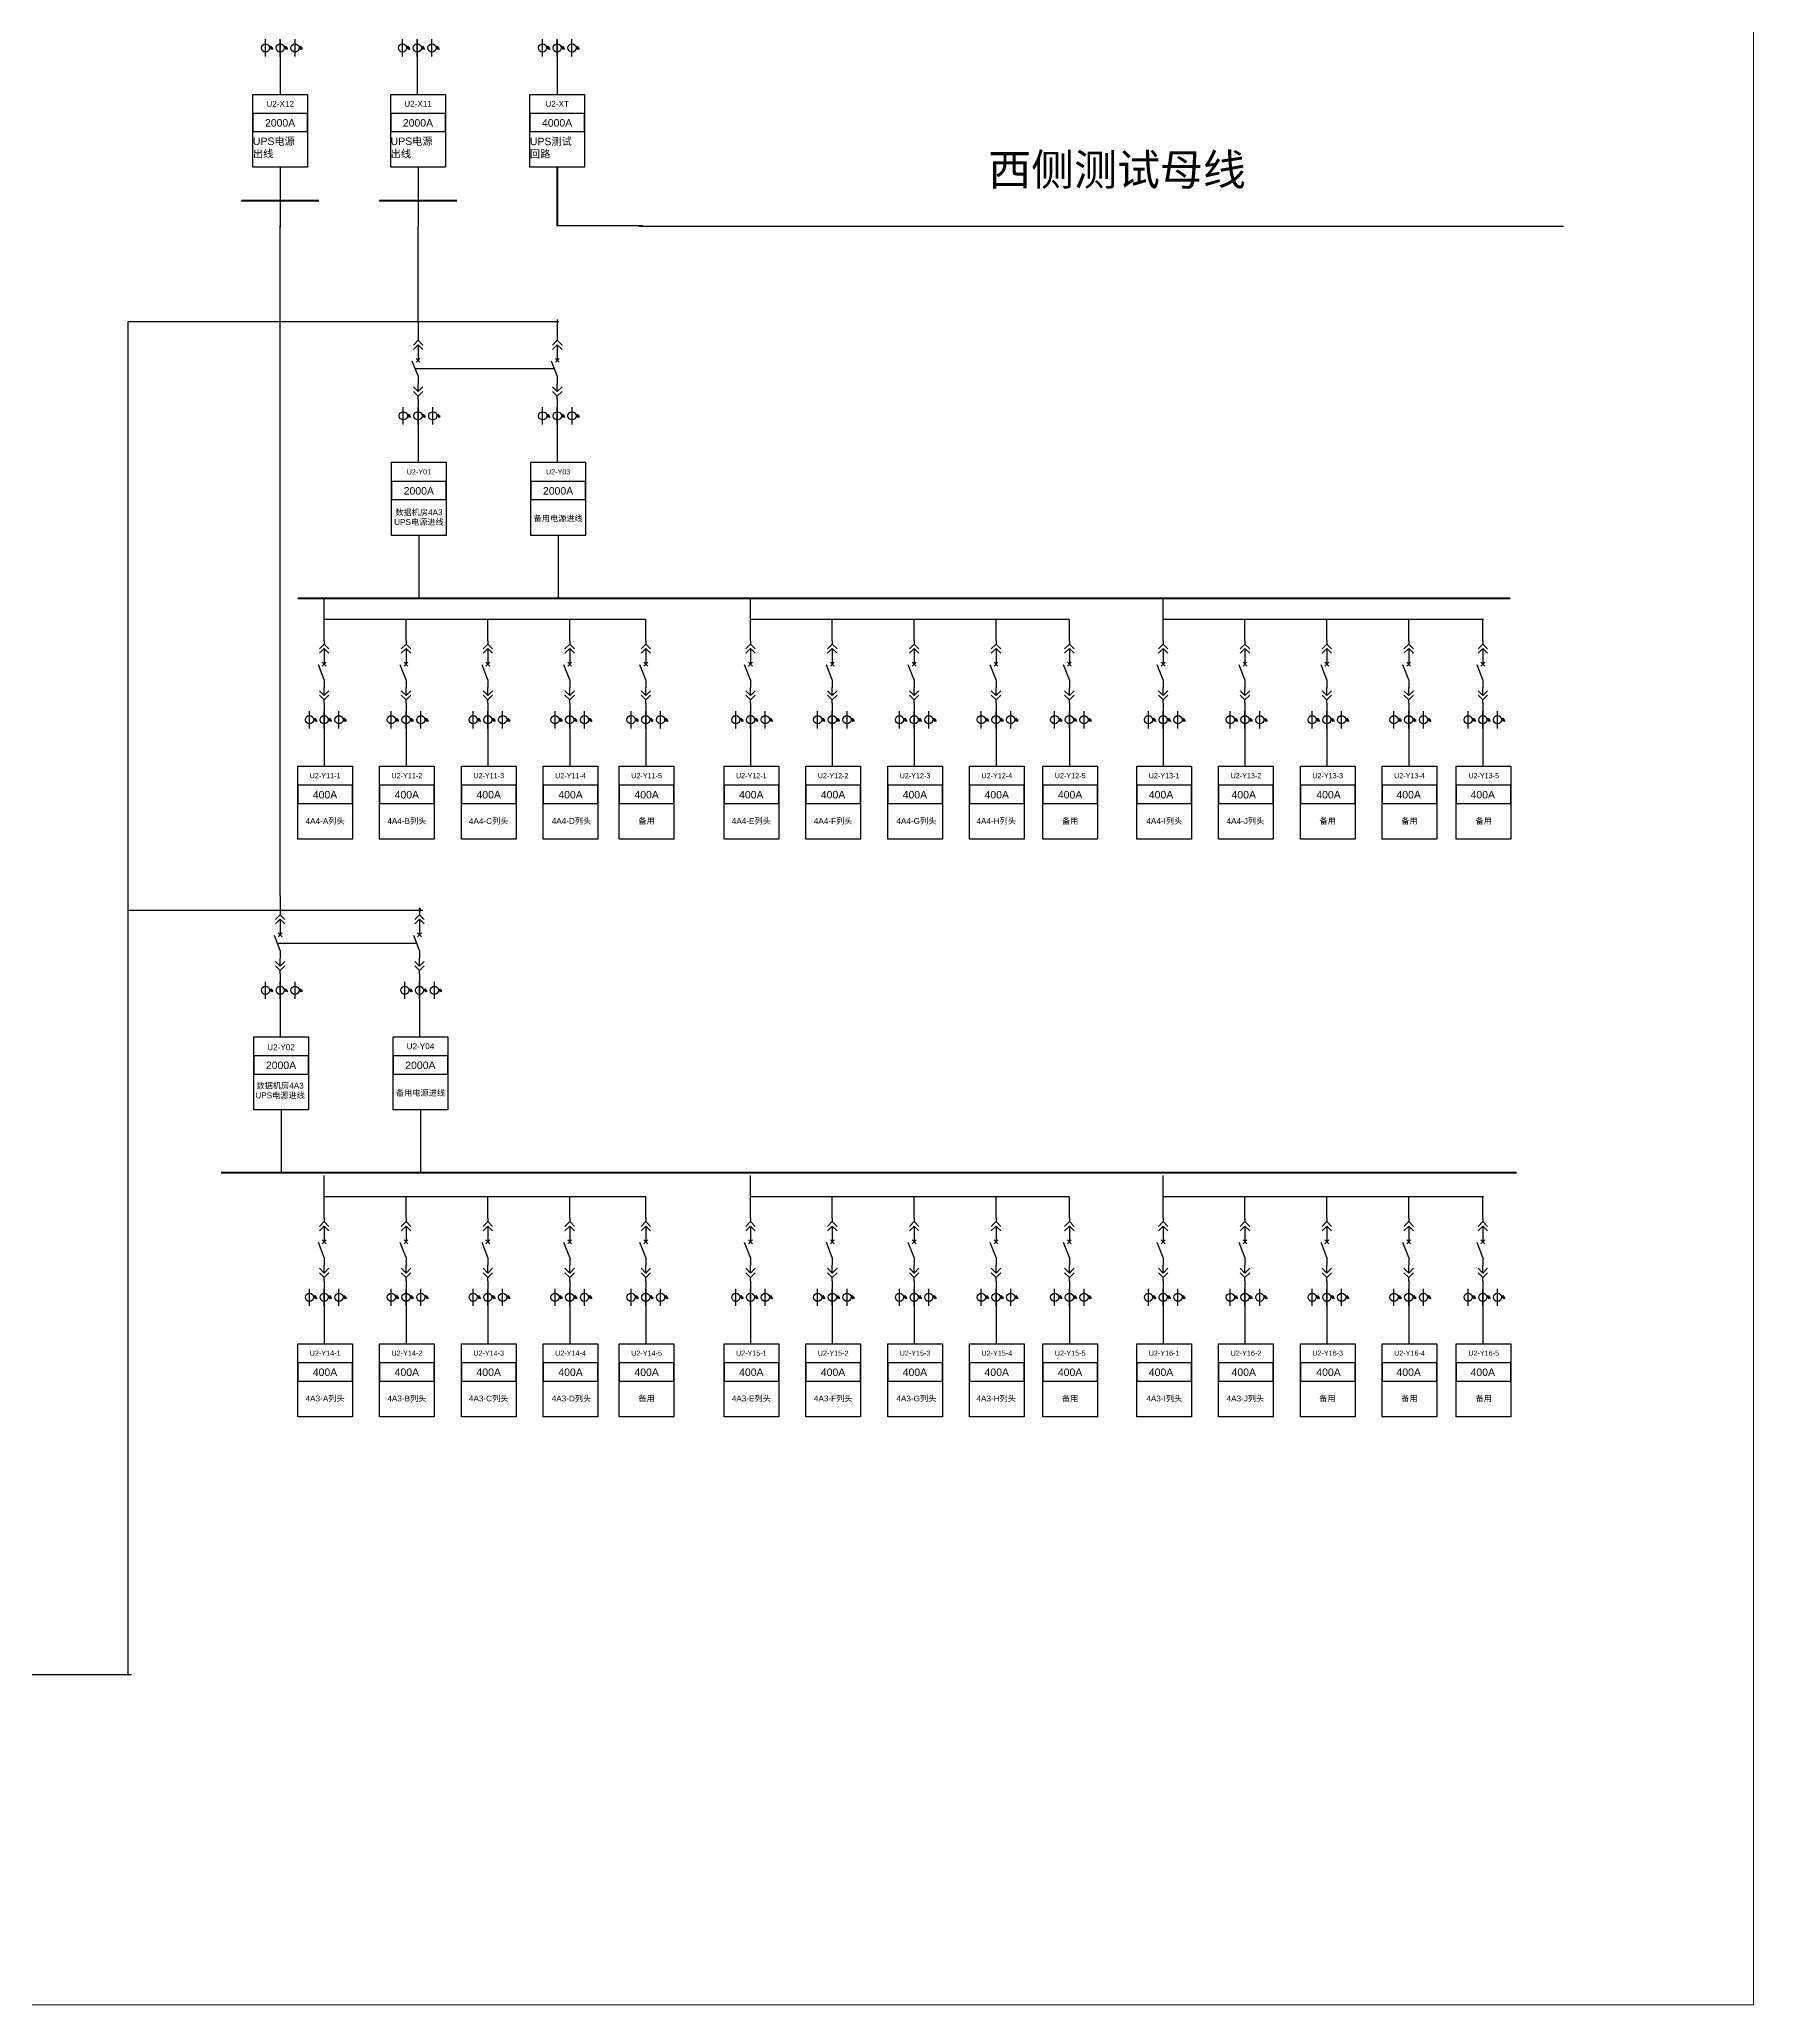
# Model space of a CAD drawing. Header units: millimetres. Extents: x -3460 to -460, y 6070 to 9130.
# Drawn here: x -2427 to -2263.6, y 6490 to 6677.3 of the extents above; entities that cross this region are included whole.
import ezdxf
from ezdxf.enums import TextEntityAlignment as Align

# ---------------------------------------------------------------- set-up
doc = ezdxf.new("R2010")
doc.units = ezdxf.units.MM
doc.header["$LTSCALE"] = 1000
doc.header["$MEASUREMENT"] = 0
doc.linetypes.add('DASHED', pattern=[0.75, 0.5, -0.25])
doc.linetypes.add('HIDDEN', pattern=[0.375, 0.25, -0.125])
doc.styles.get("Standard").update_dxf_attribs({"font": 'arial.ttf'})

# ---------------------------------------------------------------- blocks, each defined once
blk = doc.blocks.new('A$C03DD39B5')
for p, q in [((417, 475), (283, 392)), ((417, 422), (283, 339)), ((350, 333), (350, 467))]:
    blk.add_line(p, q)
blk.add_lwpolyline([(700, 167), (0, 167)])
blk.add_circle((350, 167), 167)
blk = doc.blocks.new('DYDQAA05')
at = {"color": 0}
blk.add_lwpolyline([(0, 0), (0, -7)], dxfattribs=at)
blk = doc.blocks.new('DYDQAA03')
at = {"color": 0}
for points in [[(0, 0), (0, -1.5)], [(-2.12, -3.62), (0, -1.5)], [(-2.12, -5.62), (0, -3.5)], [(2.12, -3.62), (0, -1.5)], [(2.12, -5.62), (0, -3.5)], [(0, -3.5), (0, -7)]]:
    blk.add_lwpolyline(points, dxfattribs=at)
blk = doc.blocks.new('DYDQAA09')
at = {"color": 0}
blk.add_lwpolyline([(0, 0), (0, -3.5)], dxfattribs=at)
blk.add_lwpolyline([(0, 0), (0, -3.5)], dxfattribs=at)
blk.add_lwpolyline([(0, 0), (0, -3.5)], dxfattribs=at)
blk.add_lwpolyline([(0, 0), (0, -3.5)], dxfattribs=at)
blk.add_lwpolyline([(0, 0), (0, -3.5)], dxfattribs=at)
blk.add_lwpolyline([(0, 0), (0, -3.5)], dxfattribs=at)
blk.add_lwpolyline([(0, 0), (0, -3.5)], dxfattribs=at)
blk.add_lwpolyline([(0, 0), (0, -3.5)], dxfattribs=at)
blk.add_lwpolyline([(0, 0), (0, -3.5)], dxfattribs=at)
blk = doc.blocks.new('DYDQ0201')
at = {"color": 0}
for points in [[(0.86, -0.86), (-0.86, 0.86)], [(-0.86, -0.86), (0.86, 0.86)], [(0, -7), (-2.61, -0.37)]]:
    blk.add_lwpolyline(points, dxfattribs=at)
blk = doc.blocks.new('DYDQAA04')
at = {"color": 0}
for points in [[(0, -3.5), (0, 0)], [(-2.12, -1.38), (0, -3.5)], [(-2.12, -3.38), (0, -5.5)], [(2.12, -1.38), (0, -3.5)], [(2.12, -3.38), (0, -5.5)], [(0, -7), (0, -5.5)]]:
    blk.add_lwpolyline(points, dxfattribs=at)

msp = doc.modelspace()

# ---------------------------------------------------------------- linework, layer by layer
for p, q in [((-2404.03, 6677.3, 2483.89), (-2404.03, 6675.66, 2483.89)), ((-2390.97, 6677.3, 2483.89), (-2390.97, 6675.66, 2483.89)), ((-2377.63, 6677.3, 2483.89), (-2377.63, 6675.66, 2483.89)), ((-2404.03, 6675.66, 2483.89), (-2404.03, 6672.09, 2483.89)), ((-2390.97, 6675.66, 2483.89), (-2390.97, 6672.09, 2483.89)), ((-2377.63, 6675.66, 2483.89), (-2377.63, 6672.09, 2483.89)), ((-2404.03, 6665.14, 2483.89), (-2404.03, 6659.42, 2483.89)), ((-2390.89, 6665.14, 2452.4), (-2390.89, 6659.42, 2452.4)), ((-2404.03, 6595.71, -1822.39), (-2404.03, 6659.59, -439.11)), ((-2390.89, 6650.46, -1465.72), (-2390.89, 6659.42, -82.44)), ((-2390.89, 6642.22, 735.51), (-2390.89, 6640.58, 735.51)), ((-2390.89, 6640.58, 735.51), (-2390.89, 6637.02, 735.51)), ((-2390.81, 6630.06, 704.02), (-2390.81, 6624.08, 1175.57)), ((-2399.84, 6620.01, -207.72), (-2399.84, 6624.08, 1175.57)), ((-2359.21, 6620.01, -207.72), (-2359.21, 6624.08, 1175.57)), ((-2319.88, 6620.01, -207.72), (-2319.88, 6624.08, 1175.57)), ((-2392.04, 6622.05, 1175.57), (-2399.84, 6622.05, 483.92)), ((-2392.04, 6620.01, 1175.57), (-2392.04, 6622.05, 1175.57)), ((-2384.24, 6622.05, 1867.21), (-2392.04, 6622.05, 1175.57)), ((-2384.24, 6620.01, 1867.21), (-2384.24, 6622.05, 1867.21)), ((-2369.18, 6622.05, 2558.85), (-2384.24, 6622.05, 1867.21)), ((-2376.44, 6620.01, 2558.85), (-2376.44, 6622.05, 2558.85)), ((-2369.19, 6620.01, 2558.85), (-2369.19, 6622.05, 2558.85)), ((-2351.41, 6622.05, 1175.57), (-2359.21, 6622.05, 483.92)), ((-2351.41, 6620.01, 1175.57), (-2351.41, 6622.05, 1175.57)), ((-2343.61, 6622.05, 1867.21), (-2351.41, 6622.05, 1175.57)), ((-2343.61, 6620.01, 1867.21), (-2343.61, 6622.05, 1867.21)), ((-2328.83, 6622.05, 2558.85), (-2343.61, 6622.05, 1867.21)), ((-2335.81, 6620.01, 2558.85), (-2335.81, 6622.05, 2558.85)), ((-2328.82, 6620.01, 2558.85), (-2328.82, 6622.05, 2558.85)), ((-2312.08, 6622.05, 1175.57), (-2319.88, 6622.05, 483.92)), ((-2312.08, 6620.01, 1175.57), (-2312.08, 6622.05, 1175.57)), ((-2304.28, 6622.05, 1867.21), (-2312.08, 6622.05, 1175.57)), ((-2304.28, 6620.01, 1867.21), (-2304.28, 6622.05, 1867.21)), ((-2289.35, 6622.05, 2558.85), (-2304.28, 6622.05, 1867.21)), ((-2296.48, 6620.01, 2558.85), (-2296.48, 6622.05, 2558.85)), ((-2289.41, 6620.01, 2558.85), (-2289.41, 6622.05, 2558.85)), ((-2399.84, 6613.26, 1993.51), (-2399.84, 6611.62, 1993.51)), ((-2392.04, 6613.26, 3376.79), (-2392.04, 6611.62, 3376.79)), ((-2384.24, 6613.26, 4068.43), (-2384.24, 6611.62, 4068.43)), ((-2376.44, 6613.26, 4760.07), (-2376.44, 6611.62, 4760.07)), ((-2369.19, 6613.26, 4760.07), (-2369.19, 6611.62, 4760.07)), ((-2359.21, 6613.26, 1993.51), (-2359.21, 6611.62, 1993.51)), ((-2351.41, 6613.26, 3376.79), (-2351.41, 6611.62, 3376.79)), ((-2343.61, 6613.26, 4068.43), (-2343.61, 6611.62, 4068.43)), ((-2335.81, 6613.26, 4760.07), (-2335.81, 6611.62, 4760.07)), ((-2328.82, 6613.26, 4760.07), (-2328.82, 6611.62, 4760.07)), ((-2319.88, 6613.26, 1993.51), (-2319.88, 6611.62, 1993.51)), ((-2312.08, 6613.26, 3376.79), (-2312.08, 6611.62, 3376.79)), ((-2304.28, 6613.26, 4068.43), (-2304.28, 6611.62, 4068.43)), ((-2296.48, 6613.26, 4760.07), (-2296.48, 6611.62, 4760.07)), ((-2289.41, 6613.26, 4760.07), (-2289.41, 6611.62, 4760.07)), ((-2399.84, 6611.62, 1993.51), (-2399.84, 6608.06, 1993.51)), ((-2392.04, 6611.62, 3376.79), (-2392.04, 6608.06, 3376.79)), ((-2384.24, 6611.62, 4068.43), (-2384.24, 6608.06, 4068.43)), ((-2376.44, 6611.62, 4760.07), (-2376.44, 6608.06, 4760.07)), ((-2369.19, 6611.62, 4760.07), (-2369.19, 6608.06, 4760.07)), ((-2359.21, 6611.62, 1993.51), (-2359.21, 6608.06, 1993.51)), ((-2351.41, 6611.62, 3376.79), (-2351.41, 6608.06, 3376.79)), ((-2343.61, 6611.62, 4068.43), (-2343.61, 6608.06, 4068.43)), ((-2335.81, 6611.62, 4760.07), (-2335.81, 6608.06, 4760.07)), ((-2328.82, 6611.62, 4760.07), (-2328.82, 6608.06, 4760.07)), ((-2319.88, 6611.62, 1993.51), (-2319.88, 6608.06, 1993.51)), ((-2312.08, 6611.62, 3376.79), (-2312.08, 6608.06, 3376.79)), ((-2304.28, 6611.62, 4068.43), (-2304.28, 6608.06, 4068.43)), ((-2296.48, 6611.62, 4760.07), (-2296.48, 6608.06, 4760.07)), ((-2289.41, 6611.62, 4760.07), (-2289.41, 6608.06, 4760.07)), ((-2404.03, 6587.47, 378.83), (-2404.03, 6585.83, 378.83)), ((-2404.03, 6585.83, 378.83), (-2404.03, 6582.26, 378.83)), ((-2403.95, 6575.31, 347.34), (-2403.95, 6569.32, 818.89)), ((-2399.84, 6564.96, -207.72), (-2399.84, 6569.03, 1175.57)), ((-2359.21, 6564.96, -207.72), (-2359.21, 6569.03, 1175.57)), ((-2319.88, 6564.96, -207.72), (-2319.88, 6569.03, 1175.57)), ((-2392.04, 6566.99, 1175.57), (-2399.84, 6566.99, 483.92)), ((-2392.04, 6564.96, 1175.57), (-2392.04, 6566.99, 1175.57)), ((-2384.24, 6566.99, 1867.21), (-2392.04, 6566.99, 1175.57)), ((-2384.24, 6564.96, 1867.21), (-2384.24, 6566.99, 1867.21)), ((-2369.18, 6566.99, 2558.85), (-2384.24, 6566.99, 1867.21)), ((-2376.44, 6564.96, 2558.85), (-2376.44, 6566.99, 2558.85)), ((-2369.19, 6564.96, 2558.85), (-2369.19, 6566.99, 2558.85)), ((-2351.41, 6566.99, 1175.57), (-2359.21, 6566.99, 483.92)), ((-2351.41, 6564.96, 1175.57), (-2351.41, 6566.99, 1175.57)), ((-2343.61, 6566.99, 1867.21), (-2351.41, 6566.99, 1175.57)), ((-2343.61, 6564.96, 1867.21), (-2343.61, 6566.99, 1867.21)), ((-2328.83, 6566.99, 2558.85), (-2343.61, 6566.99, 1867.21)), ((-2335.81, 6564.96, 2558.85), (-2335.81, 6566.99, 2558.85)), ((-2328.82, 6564.96, 2558.85), (-2328.82, 6566.99, 2558.85)), ((-2312.08, 6566.99, 1175.57), (-2319.88, 6566.99, 483.92)), ((-2312.08, 6564.96, 1175.57), (-2312.08, 6566.99, 1175.57)), ((-2304.28, 6566.99, 1867.21), (-2312.08, 6566.99, 1175.57)), ((-2304.28, 6564.96, 1867.21), (-2304.28, 6566.99, 1867.21)), ((-2289.35, 6566.99, 2558.85), (-2304.28, 6566.99, 1867.21)), ((-2296.48, 6564.96, 2558.85), (-2296.48, 6566.99, 2558.85)), ((-2289.41, 6564.96, 2558.85), (-2289.41, 6566.99, 2558.85)), ((-2399.84, 6558.21, 1993.51), (-2399.84, 6556.57, 1993.51)), ((-2392.04, 6558.21, 3376.79), (-2392.04, 6556.57, 3376.79)), ((-2384.24, 6558.21, 4068.43), (-2384.24, 6556.57, 4068.43)), ((-2376.44, 6558.21, 4760.07), (-2376.44, 6556.57, 4760.07)), ((-2369.19, 6558.21, 4760.07), (-2369.19, 6556.57, 4760.07)), ((-2359.21, 6558.21, 1993.51), (-2359.21, 6556.57, 1993.51)), ((-2351.41, 6558.21, 3376.79), (-2351.41, 6556.57, 3376.79)), ((-2343.61, 6558.21, 4068.43), (-2343.61, 6556.57, 4068.43)), ((-2335.81, 6558.21, 4760.07), (-2335.81, 6556.57, 4760.07)), ((-2328.82, 6558.21, 4760.07), (-2328.82, 6556.57, 4760.07)), ((-2319.88, 6558.21, 1993.51), (-2319.88, 6556.57, 1993.51)), ((-2312.08, 6558.21, 3376.79), (-2312.08, 6556.57, 3376.79)), ((-2304.28, 6558.21, 4068.43), (-2304.28, 6556.57, 4068.43)), ((-2296.48, 6558.21, 4760.07), (-2296.48, 6556.57, 4760.07)), ((-2289.41, 6558.21, 4760.07), (-2289.41, 6556.57, 4760.07)), ((-2399.84, 6556.57, 1993.51), (-2399.84, 6553, 1993.51)), ((-2392.04, 6556.57, 3376.79), (-2392.04, 6553, 3376.79)), ((-2384.24, 6556.57, 4068.43), (-2384.24, 6553, 4068.43)), ((-2376.44, 6556.57, 4760.07), (-2376.44, 6553, 4760.07)), ((-2369.19, 6556.57, 4760.07), (-2369.19, 6553, 4760.07)), ((-2359.21, 6556.57, 1993.51), (-2359.21, 6553, 1993.51)), ((-2351.41, 6556.57, 3376.79), (-2351.41, 6553, 3376.79)), ((-2343.61, 6556.57, 4068.43), (-2343.61, 6553, 4068.43)), ((-2335.81, 6556.57, 4760.07), (-2335.81, 6553, 4760.07)), ((-2328.82, 6556.57, 4760.07), (-2328.82, 6553, 4760.07)), ((-2319.88, 6556.57, 1993.51), (-2319.88, 6553, 1993.51)), ((-2312.08, 6556.57, 3376.79), (-2312.08, 6553, 3376.79)), ((-2304.28, 6556.57, 4068.43), (-2304.28, 6553, 4068.43)), ((-2296.48, 6556.57, 4760.07), (-2296.48, 6553, 4760.07)), ((-2289.41, 6556.57, 4760.07), (-2289.41, 6553, 4760.07))]:
    msp.add_line(p, q)
at = {"color": 1, "lineweight": 40}
for p, q in [((-2377.63, 6665.14, 2451.38), (-2377.63, 6659.54, 376.46)), ((-2402.34, 6624.08, 1175.57), (-2286.8, 6624.08, 1175.57)), ((-2409.67, 6569.32, 818.89), (-2286.21, 6569.32, 818.89))]:
    msp.add_line(p, q, dxfattribs=at)
at = {"color": 1, "lineweight": 30}
for p, q in [((-2369.5, 6659.55, 8333.94), (-2377.63, 6659.55, 8333.94)), ((-2369.81, 6659.54, 376.46), (-2281.72, 6659.54, 376.46))]:
    msp.add_line(p, q, dxfattribs=at)
at = {"color": 5}
for p, q in [((-2377.62, 6650.64, -3510.18), (-2377.62, 6648.97, -1465.72)), ((-2377.62, 6642.22, 735.51), (-2377.62, 6640.58, 735.51)), ((-2377.62, 6640.58, 735.51), (-2377.62, 6637.02, 735.51)), ((-2377.54, 6630.06, 704.02), (-2377.54, 6624.08, 1175.57)), ((-2390.75, 6587.47, 1983.23), (-2390.75, 6585.83, 1983.23)), ((-2390.75, 6585.83, 1983.23), (-2390.75, 6582.26, 1983.23)), ((-2390.66, 6575.31, 1951.74), (-2390.66, 6569.32, 2423.29))]:
    msp.add_line(p, q, dxfattribs=at)
at = {"color": 5, "lineweight": 30}
for p, q in [((-2377.49, 6650.42, 8333.94), (-2418.54, 6650.42, 8333.94)), ((-2418.54, 6650.42, 8333.94), (-2418.54, 6521.39, 8333.94)), ((-2390.45, 6594.3, 8333.94), (-2418.56, 6594.3, 8333.94)), ((-2569.54, 6521.48, 8333.94), (-2418.19, 6521.48, 8333.94))]:
    msp.add_line(p, q, dxfattribs=at)
at = {"linetype": 'DASHED', "ltscale": 2}
msp.add_line((-2391.17, 6645.95, -1465.72), (-2377.89, 6645.95, -1465.72), dxfattribs=at)
at = {"color": 5, "lineweight": 40}
msp.add_line((-2390.75, 6594.54, -2954.1), (-2390.75, 6594.22, -218), dxfattribs=at)
at = {"linetype": 'HIDDEN', "ltscale": 2}
msp.add_line((-2404.31, 6591.2, -218), (-2391.02, 6591.2, -218), dxfattribs=at)
at = {"color": 1, "lineweight": 13, "ltscale": 0.001071}
msp.add_lwpolyline([(-2620, 6860.36), (-2263.6, 6860.36), (-2263.6, 6490), (-2620, 6490)], close=True, dxfattribs=at)
for points, elevation in [([(-2406.63, 6672.09), (-2401.42, 6672.09), (-2401.42, 6665.14), (-2406.63, 6665.14)], 2483.89), ([(-2393.5, 6672.09), (-2388.29, 6672.09), (-2388.29, 6665.14), (-2393.5, 6665.14)], 2452.4), ([(-2406.63, 6668.54), (-2401.42, 6668.54), (-2401.42, 6670.28), (-2406.63, 6670.28)], 2483.89), ([(-2393.5, 6668.54), (-2388.29, 6668.54), (-2388.29, 6670.28), (-2393.5, 6670.28)], 2452.4), ([(-2393.42, 6637.02), (-2388.21, 6637.02), (-2388.21, 6630.06), (-2393.42, 6630.06)], 704.02), ([(-2393.42, 6633.47), (-2388.21, 6633.47), (-2388.21, 6635.2), (-2393.42, 6635.2)], 704.02), ([(-2402.36, 6608.06), (-2397.15, 6608.06), (-2397.15, 6601.1), (-2402.36, 6601.1)], 1962.02), ([(-2394.56, 6608.06), (-2389.35, 6608.06), (-2389.35, 6601.1), (-2394.56, 6601.1)], 3345.3), ([(-2386.76, 6608.06), (-2381.55, 6608.06), (-2381.55, 6601.1), (-2386.76, 6601.1)], 4036.94), ([(-2378.96, 6608.06), (-2373.75, 6608.06), (-2373.75, 6601.1), (-2378.96, 6601.1)], 4728.58), ([(-2371.71, 6608.06), (-2366.5, 6608.06), (-2366.5, 6601.1), (-2371.71, 6601.1)], 4728.58), ([(-2361.73, 6608.06), (-2356.52, 6608.06), (-2356.52, 6601.1), (-2361.73, 6601.1)], 1962.02), ([(-2353.93, 6608.06), (-2348.72, 6608.06), (-2348.72, 6601.1), (-2353.93, 6601.1)], 3345.3), ([(-2346.13, 6608.06), (-2340.92, 6608.06), (-2340.92, 6601.1), (-2346.13, 6601.1)], 4036.94), ([(-2338.33, 6608.06), (-2333.12, 6608.06), (-2333.12, 6601.1), (-2338.33, 6601.1)], 4728.58), ([(-2331.34, 6608.06), (-2326.13, 6608.06), (-2326.13, 6601.1), (-2331.34, 6601.1)], 4728.58), ([(-2322.4, 6608.06), (-2317.19, 6608.06), (-2317.19, 6601.1), (-2322.4, 6601.1)], 1962.02), ([(-2314.6, 6608.06), (-2309.39, 6608.06), (-2309.39, 6601.1), (-2314.6, 6601.1)], 3345.3), ([(-2306.8, 6608.06), (-2301.59, 6608.06), (-2301.59, 6601.1), (-2306.8, 6601.1)], 4036.94), ([(-2299, 6608.06), (-2293.79, 6608.06), (-2293.79, 6601.1), (-2299, 6601.1)], 4728.58), ([(-2291.94, 6608.06), (-2286.73, 6608.06), (-2286.73, 6601.1), (-2291.94, 6601.1)], 4728.58), ([(-2402.36, 6604.5), (-2397.15, 6604.5), (-2397.15, 6606.24), (-2402.36, 6606.24)], 1962.02), ([(-2394.56, 6604.5), (-2389.35, 6604.5), (-2389.35, 6606.24), (-2394.56, 6606.24)], 3345.3), ([(-2386.76, 6604.5), (-2381.55, 6604.5), (-2381.55, 6606.24), (-2386.76, 6606.24)], 4036.94), ([(-2378.96, 6604.5), (-2373.75, 6604.5), (-2373.75, 6606.24), (-2378.96, 6606.24)], 4728.58), ([(-2371.71, 6604.5), (-2366.5, 6604.5), (-2366.5, 6606.24), (-2371.71, 6606.24)], 4728.58), ([(-2361.73, 6604.5), (-2356.52, 6604.5), (-2356.52, 6606.24), (-2361.73, 6606.24)], 1962.02), ([(-2353.93, 6604.5), (-2348.72, 6604.5), (-2348.72, 6606.24), (-2353.93, 6606.24)], 3345.3), ([(-2346.13, 6604.5), (-2340.92, 6604.5), (-2340.92, 6606.24), (-2346.13, 6606.24)], 4036.94), ([(-2338.33, 6604.5), (-2333.12, 6604.5), (-2333.12, 6606.24), (-2338.33, 6606.24)], 4728.58), ([(-2331.34, 6604.5), (-2326.13, 6604.5), (-2326.13, 6606.24), (-2331.34, 6606.24)], 4728.58), ([(-2322.4, 6604.5), (-2317.19, 6604.5), (-2317.19, 6606.24), (-2322.4, 6606.24)], 1962.02), ([(-2314.6, 6604.5), (-2309.39, 6604.5), (-2309.39, 6606.24), (-2314.6, 6606.24)], 3345.3), ([(-2306.8, 6604.5), (-2301.59, 6604.5), (-2301.59, 6606.24), (-2306.8, 6606.24)], 4036.94), ([(-2299, 6604.5), (-2293.79, 6604.5), (-2293.79, 6606.24), (-2299, 6606.24)], 4728.58), ([(-2291.94, 6604.5), (-2286.73, 6604.5), (-2286.73, 6606.24), (-2291.94, 6606.24)], 4728.58), ([(-2406.55, 6582.26), (-2401.34, 6582.26), (-2401.34, 6575.31), (-2406.55, 6575.31)], 347.34), ([(-2406.55, 6578.71), (-2401.34, 6578.71), (-2401.34, 6580.44), (-2406.55, 6580.44)], 347.34), ([(-2402.36, 6553), (-2397.15, 6553), (-2397.15, 6546.05), (-2402.36, 6546.05)], 1962.02), ([(-2394.56, 6553), (-2389.35, 6553), (-2389.35, 6546.05), (-2394.56, 6546.05)], 3345.3), ([(-2386.76, 6553), (-2381.55, 6553), (-2381.55, 6546.05), (-2386.76, 6546.05)], 4036.94), ([(-2378.96, 6553), (-2373.75, 6553), (-2373.75, 6546.05), (-2378.96, 6546.05)], 4728.58), ([(-2371.71, 6553), (-2366.5, 6553), (-2366.5, 6546.05), (-2371.71, 6546.05)], 4728.58), ([(-2361.73, 6553), (-2356.52, 6553), (-2356.52, 6546.05), (-2361.73, 6546.05)], 1962.02), ([(-2353.93, 6553), (-2348.72, 6553), (-2348.72, 6546.05), (-2353.93, 6546.05)], 3345.3), ([(-2346.13, 6553), (-2340.92, 6553), (-2340.92, 6546.05), (-2346.13, 6546.05)], 4036.94), ([(-2338.33, 6553), (-2333.12, 6553), (-2333.12, 6546.05), (-2338.33, 6546.05)], 4728.58), ([(-2331.34, 6553), (-2326.13, 6553), (-2326.13, 6546.05), (-2331.34, 6546.05)], 4728.58), ([(-2322.4, 6553), (-2317.19, 6553), (-2317.19, 6546.05), (-2322.4, 6546.05)], 1962.02), ([(-2314.6, 6553), (-2309.39, 6553), (-2309.39, 6546.05), (-2314.6, 6546.05)], 3345.3), ([(-2306.8, 6553), (-2301.59, 6553), (-2301.59, 6546.05), (-2306.8, 6546.05)], 4036.94), ([(-2299, 6553), (-2293.79, 6553), (-2293.79, 6546.05), (-2299, 6546.05)], 4728.58), ([(-2291.94, 6553), (-2286.73, 6553), (-2286.73, 6546.05), (-2291.94, 6546.05)], 4728.58), ([(-2402.36, 6549.45), (-2397.15, 6549.45), (-2397.15, 6551.19), (-2402.36, 6551.19)], 1962.02), ([(-2394.56, 6549.45), (-2389.35, 6549.45), (-2389.35, 6551.19), (-2394.56, 6551.19)], 3345.3), ([(-2386.76, 6549.45), (-2381.55, 6549.45), (-2381.55, 6551.19), (-2386.76, 6551.19)], 4036.94), ([(-2378.96, 6549.45), (-2373.75, 6549.45), (-2373.75, 6551.19), (-2378.96, 6551.19)], 4728.58), ([(-2371.71, 6549.45), (-2366.5, 6549.45), (-2366.5, 6551.19), (-2371.71, 6551.19)], 4728.58), ([(-2361.73, 6549.45), (-2356.52, 6549.45), (-2356.52, 6551.19), (-2361.73, 6551.19)], 1962.02), ([(-2353.93, 6549.45), (-2348.72, 6549.45), (-2348.72, 6551.19), (-2353.93, 6551.19)], 3345.3), ([(-2346.13, 6549.45), (-2340.92, 6549.45), (-2340.92, 6551.19), (-2346.13, 6551.19)], 4036.94), ([(-2338.33, 6549.45), (-2333.12, 6549.45), (-2333.12, 6551.19), (-2338.33, 6551.19)], 4728.58), ([(-2331.34, 6549.45), (-2326.13, 6549.45), (-2326.13, 6551.19), (-2331.34, 6551.19)], 4728.58), ([(-2322.4, 6549.45), (-2317.19, 6549.45), (-2317.19, 6551.19), (-2322.4, 6551.19)], 1962.02), ([(-2314.6, 6549.45), (-2309.39, 6549.45), (-2309.39, 6551.19), (-2314.6, 6551.19)], 3345.3), ([(-2306.8, 6549.45), (-2301.59, 6549.45), (-2301.59, 6551.19), (-2306.8, 6551.19)], 4036.94), ([(-2299, 6549.45), (-2293.79, 6549.45), (-2293.79, 6551.19), (-2299, 6551.19)], 4728.58), ([(-2291.94, 6549.45), (-2286.73, 6549.45), (-2286.73, 6551.19), (-2291.94, 6551.19)], 4728.58)]:
    msp.add_lwpolyline(points, close=True, dxfattribs=dict(elevation=elevation))
at = {"color": 1, "elevation": 2451.38}
for points in [[(-2380.23, 6672.09), (-2375.02, 6672.09), (-2375.02, 6665.14), (-2380.23, 6665.14)], [(-2380.23, 6668.54), (-2375.02, 6668.54), (-2375.02, 6670.28), (-2380.23, 6670.28)]]:
    msp.add_lwpolyline(points, close=True, dxfattribs=at)
at = {"color": 1, "lineweight": 40, "ltscale": 100}
for points, elevation in [([(-2400.34, 6661.93), (-2407.71, 6661.93), (-2407.71, 6661.93)], -8017.17), ([(-2387.21, 6661.93), (-2394.58, 6661.93), (-2394.58, 6661.93)], -8048.66)]:
    msp.add_lwpolyline(points, dxfattribs=dict(at, elevation=elevation))
at = {"color": 5}
for points, elevation in [([(-2380.14, 6637.02), (-2374.94, 6637.02), (-2374.94, 6630.06), (-2380.14, 6630.06)], 704.02), ([(-2380.14, 6633.47), (-2374.94, 6633.47), (-2374.94, 6635.2), (-2380.14, 6635.2)], 704.02), ([(-2393.27, 6582.26), (-2388.06, 6582.26), (-2388.06, 6575.31), (-2393.27, 6575.31)], 1951.74), ([(-2393.27, 6578.71), (-2388.06, 6578.71), (-2388.06, 6580.44), (-2393.27, 6580.44)], 1951.74)]:
    msp.add_lwpolyline(points, close=True, dxfattribs=dict(at, elevation=elevation))

# ---------------------------------------------------------------- block references
at = {"linetype": 'Continuous', "xscale": 0.00233888397733859, "yscale": 0.00233888397733859, "zscale": 0.00233888397733859, "rotation": 270}
for p in [(-2405.82, 6677.34, 2483.89), (-2404.42, 6677.34, 2483.89), (-2403.01, 6677.34, 2483.89), (-2392.77, 6677.34, 2483.89), (-2391.36, 6677.34, 2483.89), (-2389.96, 6677.34, 2483.89), (-2379.42, 6677.34, 2483.89), (-2378.02, 6677.34, 2483.89), (-2376.62, 6677.34, 2483.89), (-2392.69, 6642.27, 735.51), (-2391.28, 6642.27, 735.51), (-2389.88, 6642.27, 735.51), (-2401.63, 6613.3, 1993.51), (-2400.23, 6613.3, 1993.51), (-2398.82, 6613.3, 1993.51), (-2393.83, 6613.3, 3376.79), (-2392.43, 6613.3, 3376.79), (-2391.02, 6613.3, 3376.79), (-2386.03, 6613.3, 4068.43), (-2384.63, 6613.3, 4068.43), (-2383.22, 6613.3, 4068.43), (-2378.23, 6613.3, 4760.07), (-2376.83, 6613.3, 4760.07), (-2375.42, 6613.3, 4760.07), (-2370.98, 6613.3, 4760.07), (-2369.58, 6613.3, 4760.07), (-2368.17, 6613.3, 4760.07), (-2361, 6613.3, 1993.51), (-2359.6, 6613.3, 1993.51), (-2358.19, 6613.3, 1993.51), (-2353.2, 6613.3, 3376.79), (-2351.8, 6613.3, 3376.79), (-2350.4, 6613.3, 3376.79), (-2345.4, 6613.3, 4068.43), (-2344, 6613.3, 4068.43), (-2342.6, 6613.3, 4068.43), (-2337.6, 6613.3, 4760.07), (-2336.2, 6613.3, 4760.07), (-2334.8, 6613.3, 4760.07), (-2330.61, 6613.3, 4760.07), (-2329.21, 6613.3, 4760.07), (-2327.81, 6613.3, 4760.07), (-2321.67, 6613.3, 1993.51), (-2320.27, 6613.3, 1993.51), (-2318.86, 6613.3, 1993.51), (-2313.87, 6613.3, 3376.79), (-2312.47, 6613.3, 3376.79), (-2311.06, 6613.3, 3376.79), (-2306.07, 6613.3, 4068.43), (-2304.67, 6613.3, 4068.43), (-2303.26, 6613.3, 4068.43), (-2298.27, 6613.3, 4760.07), (-2296.87, 6613.3, 4760.07), (-2295.46, 6613.3, 4760.07), (-2291.2, 6613.3, 4760.07), (-2289.8, 6613.3, 4760.07), (-2288.4, 6613.3, 4760.07), (-2405.82, 6587.51, 378.83), (-2404.42, 6587.51, 378.83), (-2403.01, 6587.51, 378.83), (-2401.63, 6558.25, 1993.51), (-2400.23, 6558.25, 1993.51), (-2398.82, 6558.25, 1993.51), (-2393.83, 6558.25, 3376.79), (-2392.43, 6558.25, 3376.79), (-2391.02, 6558.25, 3376.79), (-2386.03, 6558.25, 4068.43), (-2384.63, 6558.25, 4068.43), (-2383.22, 6558.25, 4068.43), (-2378.23, 6558.25, 4760.07), (-2376.83, 6558.25, 4760.07), (-2375.42, 6558.25, 4760.07), (-2370.98, 6558.25, 4760.07), (-2369.58, 6558.25, 4760.07), (-2368.17, 6558.25, 4760.07), (-2361, 6558.25, 1993.51), (-2359.6, 6558.25, 1993.51), (-2358.19, 6558.25, 1993.51), (-2353.2, 6558.25, 3376.79), (-2351.8, 6558.25, 3376.79), (-2350.4, 6558.25, 3376.79), (-2345.4, 6558.25, 4068.43), (-2344, 6558.25, 4068.43), (-2342.6, 6558.25, 4068.43), (-2337.6, 6558.25, 4760.07), (-2336.2, 6558.25, 4760.07), (-2334.8, 6558.25, 4760.07), (-2330.61, 6558.25, 4760.07), (-2329.21, 6558.25, 4760.07), (-2327.81, 6558.25, 4760.07), (-2321.67, 6558.25, 1993.51), (-2320.27, 6558.25, 1993.51), (-2318.86, 6558.25, 1993.51), (-2313.87, 6558.25, 3376.79), (-2312.47, 6558.25, 3376.79), (-2311.06, 6558.25, 3376.79), (-2306.07, 6558.25, 4068.43), (-2304.67, 6558.25, 4068.43), (-2303.26, 6558.25, 4068.43), (-2298.27, 6558.25, 4760.07), (-2296.87, 6558.25, 4760.07), (-2295.46, 6558.25, 4760.07), (-2291.2, 6558.25, 4760.07), (-2289.8, 6558.25, 4760.07), (-2288.4, 6558.25, 4760.07)]:
    msp.add_blockref('A$C03DD39B5', p, dxfattribs=at)
at = {"xscale": 0.2128962921302706, "yscale": 0.2128962921302706, "zscale": 0.2128962921302706}
for name, p in [('DYDQAA03', (-2390.89, 6648.97, -1465.72)), ('DYDQAA05', (-2390.89, 6650.46, -1465.72)), ('DYDQ0201', (-2390.89, 6646.74, -1465.72)), ('DYDQAA09', (-2390.89, 6647.48, -1465.72)), ('DYDQAA09', (-2390.89, 6645.25, -1465.72)), ('DYDQAA04', (-2390.89, 6644.5, -1465.72)), ('DYDQAA09', (-2390.89, 6643.01, -1465.72)), ('DYDQAA03', (-2399.84, 6620.01, -207.72)), ('DYDQAA03', (-2392.04, 6620.01, 1175.57)), ('DYDQAA03', (-2384.24, 6620.01, 1867.21)), ('DYDQAA03', (-2376.44, 6620.01, 2558.85)), ('DYDQAA03', (-2369.19, 6620.01, 2558.85)), ('DYDQAA03', (-2359.21, 6620.01, -207.72)), ('DYDQAA03', (-2351.41, 6620.01, 1175.57)), ('DYDQAA03', (-2343.61, 6620.01, 1867.21)), ('DYDQAA03', (-2335.81, 6620.01, 2558.85)), ('DYDQAA03', (-2328.82, 6620.01, 2558.85)), ('DYDQAA03', (-2319.88, 6620.01, -207.72)), ('DYDQAA03', (-2312.08, 6620.01, 1175.57)), ('DYDQAA03', (-2304.28, 6620.01, 1867.21)), ('DYDQAA03', (-2296.48, 6620.01, 2558.85)), ('DYDQAA03', (-2289.41, 6620.01, 2558.85)), ('DYDQ0201', (-2399.84, 6617.78, -207.72)), ('DYDQAA09', (-2399.84, 6618.52, -207.72)), ('DYDQ0201', (-2392.04, 6617.78, 1175.57)), ('DYDQAA09', (-2392.04, 6618.52, 1175.57)), ('DYDQ0201', (-2384.24, 6617.78, 1867.21)), ('DYDQAA09', (-2384.24, 6618.52, 1867.21)), ('DYDQ0201', (-2376.44, 6617.78, 2558.85)), ('DYDQAA09', (-2376.44, 6618.52, 2558.85)), ('DYDQ0201', (-2369.19, 6617.78, 2558.85)), ('DYDQAA09', (-2369.19, 6618.52, 2558.85)), ('DYDQ0201', (-2359.21, 6617.78, -207.72)), ('DYDQAA09', (-2359.21, 6618.52, -207.72)), ('DYDQ0201', (-2351.41, 6617.78, 1175.57)), ('DYDQAA09', (-2351.41, 6618.52, 1175.57)), ('DYDQ0201', (-2343.61, 6617.78, 1867.21)), ('DYDQAA09', (-2343.61, 6618.52, 1867.21)), ('DYDQ0201', (-2335.81, 6617.78, 2558.85)), ('DYDQAA09', (-2335.81, 6618.52, 2558.85)), ('DYDQ0201', (-2328.82, 6617.78, 2558.85)), ('DYDQAA09', (-2328.82, 6618.52, 2558.85)), ('DYDQ0201', (-2319.88, 6617.78, -207.72)), ('DYDQAA09', (-2319.88, 6618.52, -207.72)), ('DYDQ0201', (-2312.08, 6617.78, 1175.57)), ('DYDQAA09', (-2312.08, 6618.52, 1175.57)), ('DYDQ0201', (-2304.28, 6617.78, 1867.21)), ('DYDQAA09', (-2304.28, 6618.52, 1867.21)), ('DYDQ0201', (-2296.48, 6617.78, 2558.85)), ('DYDQAA09', (-2296.48, 6618.52, 2558.85)), ('DYDQ0201', (-2289.41, 6617.78, 2558.85)), ('DYDQAA09', (-2289.41, 6618.52, 2558.85)), ('DYDQAA04', (-2399.84, 6615.54, -207.72)), ('DYDQAA09', (-2399.84, 6616.28, -207.72)), ('DYDQAA04', (-2392.04, 6615.54, 1175.57)), ('DYDQAA09', (-2392.04, 6616.28, 1175.57)), ('DYDQAA04', (-2384.24, 6615.54, 1867.21)), ('DYDQAA09', (-2384.24, 6616.28, 1867.21)), ('DYDQAA04', (-2376.44, 6615.54, 2558.85)), ('DYDQAA09', (-2376.44, 6616.28, 2558.85)), ('DYDQAA04', (-2369.19, 6615.54, 2558.85)), ('DYDQAA09', (-2369.19, 6616.28, 2558.85)), ('DYDQAA04', (-2359.21, 6615.54, -207.72)), ('DYDQAA09', (-2359.21, 6616.28, -207.72)), ('DYDQAA04', (-2351.41, 6615.54, 1175.57)), ('DYDQAA09', (-2351.41, 6616.28, 1175.57)), ('DYDQAA04', (-2343.61, 6615.54, 1867.21)), ('DYDQAA09', (-2343.61, 6616.28, 1867.21)), ('DYDQAA04', (-2335.81, 6615.54, 2558.85)), ('DYDQAA09', (-2335.81, 6616.28, 2558.85)), ('DYDQAA04', (-2328.82, 6615.54, 2558.85)), ('DYDQAA09', (-2328.82, 6616.28, 2558.85)), ('DYDQAA04', (-2319.88, 6615.54, -207.72)), ('DYDQAA09', (-2319.88, 6616.28, -207.72)), ('DYDQAA04', (-2312.08, 6615.54, 1175.57)), ('DYDQAA09', (-2312.08, 6616.28, 1175.57)), ('DYDQAA04', (-2304.28, 6615.54, 1867.21)), ('DYDQAA09', (-2304.28, 6616.28, 1867.21)), ('DYDQAA04', (-2296.48, 6615.54, 2558.85)), ('DYDQAA09', (-2296.48, 6616.28, 2558.85)), ('DYDQAA04', (-2289.41, 6615.54, 2558.85)), ('DYDQAA09', (-2289.41, 6616.28, 2558.85)), ('DYDQAA09', (-2399.84, 6614.05, -207.72)), ('DYDQAA09', (-2392.04, 6614.05, 1175.57)), ('DYDQAA09', (-2384.24, 6614.05, 1867.21)), ('DYDQAA09', (-2376.44, 6614.05, 2558.85)), ('DYDQAA09', (-2369.19, 6614.05, 2558.85)), ('DYDQAA09', (-2359.21, 6614.05, -207.72)), ('DYDQAA09', (-2351.41, 6614.05, 1175.57)), ('DYDQAA09', (-2343.61, 6614.05, 1867.21)), ('DYDQAA09', (-2335.81, 6614.05, 2558.85)), ('DYDQAA09', (-2328.82, 6614.05, 2558.85)), ('DYDQAA09', (-2319.88, 6614.05, -207.72)), ('DYDQAA09', (-2312.08, 6614.05, 1175.57)), ('DYDQAA09', (-2304.28, 6614.05, 1867.21)), ('DYDQAA09', (-2296.48, 6614.05, 2558.85)), ('DYDQAA09', (-2289.41, 6614.05, 2558.85)), ('DYDQAA05', (-2404.03, 6595.71, -1822.39)), ('DYDQAA03', (-2404.03, 6594.22, -1822.39)), ('DYDQAA09', (-2404.03, 6592.73, -1822.39)), ('DYDQ0201', (-2404.03, 6591.98, -1822.39)), ('DYDQAA04', (-2404.03, 6589.74, -1822.39)), ('DYDQAA09', (-2404.03, 6590.49, -1822.39)), ('DYDQAA09', (-2404.03, 6588.25, -1822.39)), ('DYDQAA03', (-2399.84, 6564.96, -207.72)), ('DYDQAA03', (-2392.04, 6564.96, 1175.57)), ('DYDQAA03', (-2384.24, 6564.96, 1867.21)), ('DYDQAA03', (-2376.44, 6564.96, 2558.85)), ('DYDQAA03', (-2369.19, 6564.96, 2558.85)), ('DYDQAA03', (-2359.21, 6564.96, -207.72)), ('DYDQAA03', (-2351.41, 6564.96, 1175.57)), ('DYDQAA03', (-2343.61, 6564.96, 1867.21)), ('DYDQAA03', (-2335.81, 6564.96, 2558.85)), ('DYDQAA03', (-2328.82, 6564.96, 2558.85)), ('DYDQAA03', (-2319.88, 6564.96, -207.72)), ('DYDQAA03', (-2312.08, 6564.96, 1175.57)), ('DYDQAA03', (-2304.28, 6564.96, 1867.21)), ('DYDQAA03', (-2296.48, 6564.96, 2558.85)), ('DYDQAA03', (-2289.41, 6564.96, 2558.85)), ('DYDQ0201', (-2399.84, 6562.72, -207.72)), ('DYDQAA09', (-2399.84, 6563.47, -207.72)), ('DYDQ0201', (-2392.04, 6562.72, 1175.57)), ('DYDQAA09', (-2392.04, 6563.47, 1175.57)), ('DYDQ0201', (-2384.24, 6562.72, 1867.21)), ('DYDQAA09', (-2384.24, 6563.47, 1867.21)), ('DYDQ0201', (-2376.44, 6562.72, 2558.85)), ('DYDQAA09', (-2376.44, 6563.47, 2558.85)), ('DYDQ0201', (-2369.19, 6562.72, 2558.85)), ('DYDQAA09', (-2369.19, 6563.47, 2558.85)), ('DYDQ0201', (-2359.21, 6562.72, -207.72)), ('DYDQAA09', (-2359.21, 6563.47, -207.72)), ('DYDQ0201', (-2351.41, 6562.72, 1175.57)), ('DYDQAA09', (-2351.41, 6563.47, 1175.57)), ('DYDQ0201', (-2343.61, 6562.72, 1867.21)), ('DYDQAA09', (-2343.61, 6563.47, 1867.21)), ('DYDQ0201', (-2335.81, 6562.72, 2558.85)), ('DYDQAA09', (-2335.81, 6563.47, 2558.85)), ('DYDQ0201', (-2328.82, 6562.72, 2558.85)), ('DYDQAA09', (-2328.82, 6563.47, 2558.85)), ('DYDQ0201', (-2319.88, 6562.72, -207.72)), ('DYDQAA09', (-2319.88, 6563.47, -207.72)), ('DYDQ0201', (-2312.08, 6562.72, 1175.57)), ('DYDQAA09', (-2312.08, 6563.47, 1175.57)), ('DYDQ0201', (-2304.28, 6562.72, 1867.21)), ('DYDQAA09', (-2304.28, 6563.47, 1867.21)), ('DYDQ0201', (-2296.48, 6562.72, 2558.85)), ('DYDQAA09', (-2296.48, 6563.47, 2558.85)), ('DYDQ0201', (-2289.41, 6562.72, 2558.85)), ('DYDQAA09', (-2289.41, 6563.47, 2558.85)), ('DYDQAA09', (-2399.84, 6561.23, -207.72)), ('DYDQAA09', (-2392.04, 6561.23, 1175.57)), ('DYDQAA09', (-2384.24, 6561.23, 1867.21)), ('DYDQAA09', (-2376.44, 6561.23, 2558.85)), ('DYDQAA09', (-2369.19, 6561.23, 2558.85)), ('DYDQAA09', (-2359.21, 6561.23, -207.72)), ('DYDQAA09', (-2351.41, 6561.23, 1175.57)), ('DYDQAA09', (-2343.61, 6561.23, 1867.21)), ('DYDQAA09', (-2335.81, 6561.23, 2558.85)), ('DYDQAA09', (-2328.82, 6561.23, 2558.85)), ('DYDQAA09', (-2319.88, 6561.23, -207.72)), ('DYDQAA09', (-2312.08, 6561.23, 1175.57)), ('DYDQAA09', (-2304.28, 6561.23, 1867.21)), ('DYDQAA09', (-2296.48, 6561.23, 2558.85)), ('DYDQAA09', (-2289.41, 6561.23, 2558.85)), ('DYDQAA04', (-2399.84, 6560.49, -207.72)), ('DYDQAA09', (-2399.84, 6559, -207.72)), ('DYDQAA04', (-2392.04, 6560.49, 1175.57)), ('DYDQAA09', (-2392.04, 6559, 1175.57)), ('DYDQAA04', (-2384.24, 6560.49, 1867.21)), ('DYDQAA09', (-2384.24, 6559, 1867.21)), ('DYDQAA04', (-2376.44, 6560.49, 2558.85)), ('DYDQAA09', (-2376.44, 6559, 2558.85)), ('DYDQAA04', (-2369.19, 6560.49, 2558.85)), ('DYDQAA09', (-2369.19, 6559, 2558.85)), ('DYDQAA04', (-2359.21, 6560.49, -207.72)), ('DYDQAA09', (-2359.21, 6559, -207.72)), ('DYDQAA04', (-2351.41, 6560.49, 1175.57)), ('DYDQAA09', (-2351.41, 6559, 1175.57)), ('DYDQAA04', (-2343.61, 6560.49, 1867.21)), ('DYDQAA09', (-2343.61, 6559, 1867.21)), ('DYDQAA04', (-2335.81, 6560.49, 2558.85)), ('DYDQAA09', (-2335.81, 6559, 2558.85)), ('DYDQAA04', (-2328.82, 6560.49, 2558.85)), ('DYDQAA09', (-2328.82, 6559, 2558.85)), ('DYDQAA04', (-2319.88, 6560.49, -207.72)), ('DYDQAA09', (-2319.88, 6559, -207.72)), ('DYDQAA04', (-2312.08, 6560.49, 1175.57)), ('DYDQAA09', (-2312.08, 6559, 1175.57)), ('DYDQAA04', (-2304.28, 6560.49, 1867.21)), ('DYDQAA09', (-2304.28, 6559, 1867.21)), ('DYDQAA04', (-2296.48, 6560.49, 2558.85)), ('DYDQAA09', (-2296.48, 6559, 2558.85)), ('DYDQAA04', (-2289.41, 6560.49, 2558.85)), ('DYDQAA09', (-2289.41, 6559, 2558.85))]:
    msp.add_blockref(name, p, dxfattribs=at)
at = {"color": 5, "xscale": 0.2128962921302706, "yscale": 0.2128962921302706, "zscale": 0.2128962921302706}
for name, p in [('DYDQAA03', (-2377.62, 6648.97, -1465.72)), ('DYDQ0201', (-2377.62, 6646.74, -1465.72)), ('DYDQAA09', (-2377.62, 6647.48, -1465.72)), ('DYDQAA09', (-2377.62, 6645.25, -1465.72)), ('DYDQAA04', (-2377.62, 6644.5, -1465.72)), ('DYDQAA09', (-2377.62, 6643.01, -1465.72)), ('DYDQAA03', (-2390.75, 6594.22, -218)), ('DYDQAA09', (-2390.75, 6592.73, -218)), ('DYDQ0201', (-2390.75, 6591.98, -218)), ('DYDQAA04', (-2390.75, 6589.74, -218)), ('DYDQAA09', (-2390.75, 6590.49, -218)), ('DYDQAA09', (-2390.75, 6588.25, -218))]:
    msp.add_blockref(name, p, dxfattribs=at)
at = {"color": 5, "linetype": 'Continuous', "xscale": 0.00233888397733859, "yscale": 0.00233888397733859, "zscale": 0.00233888397733859, "rotation": 270}
for p in [(-2379.41, 6642.27, 735.51), (-2378.01, 6642.27, 735.51), (-2376.61, 6642.27, 735.51), (-2392.54, 6587.51, 1983.23), (-2391.14, 6587.51, 1983.23), (-2389.73, 6587.51, 1983.23)]:
    msp.add_blockref('A$C03DD39B5', p, dxfattribs=at)

# ---------------------------------------------------------------- texts
at = {"lineweight": 0}
for s, p in [('2000A', (-2404.04, 6669.02, 1100.61)), ('2000A', (-2390.9, 6669.02, 1069.12)), ('2000A', (-2390.82, 6633.94, -679.27)), ('400A', (-2399.76, 6604.98, 578.74)), ('400A', (-2391.96, 6604.98, 1962.02)), ('400A', (-2384.16, 6604.98, 2653.66)), ('400A', (-2376.36, 6604.98, 3345.3)), ('400A', (-2369.11, 6604.98, 3345.3)), ('400A', (-2359.13, 6604.98, 578.74)), ('400A', (-2351.34, 6604.98, 1962.02)), ('400A', (-2343.54, 6604.98, 2653.66)), ('400A', (-2335.74, 6604.98, 3345.3)), ('400A', (-2328.75, 6604.98, 3345.3)), ('400A', (-2320.08, 6604.98, 3345.3)), ('400A', (-2312.2, 6604.98, 3345.3)), ('400A', (-2304.12, 6604.98, 3345.3)), ('400A', (-2296.48, 6604.98, 3345.3)), ('400A', (-2289.42, 6604.98, 3345.3)), ('2000A', (-2403.95, 6579.19, -1035.94)), ('400A', (-2399.76, 6549.93, 578.74)), ('400A', (-2391.96, 6549.93, 1962.02)), ('400A', (-2384.16, 6549.93, 2653.66)), ('400A', (-2376.36, 6549.93, 3345.3)), ('400A', (-2369.11, 6549.93, 3345.3)), ('400A', (-2359.13, 6549.93, 578.74)), ('400A', (-2351.34, 6549.93, 1962.02)), ('400A', (-2343.54, 6549.93, 2653.66)), ('400A', (-2335.74, 6549.93, 3345.3)), ('400A', (-2328.75, 6549.93, 3345.3)), ('400A', (-2320.08, 6549.93, 3345.3)), ('400A', (-2312.2, 6549.93, 3345.3)), ('400A', (-2304.12, 6549.93, 3345.3)), ('400A', (-2296.48, 6549.93, 3345.3)), ('400A', (-2289.42, 6549.93, 3345.3))]:
    msp.add_text(s, height=0.713, dxfattribs=at).set_placement(p, align=Align.CENTER)
at = {"color": 1, "lineweight": 0}
msp.add_text('4000A', height=0.713, dxfattribs=at).set_placement((-2377.64, 6669.02, 1068.1), align=Align.CENTER)
at = {"color": 5, "lineweight": 0}
for p in [(-2377.55, 6633.94, -679.27), (-2390.67, 6579.19, 568.46)]:
    msp.add_text('2000A', height=0.713, dxfattribs=at).set_placement(p, align=Align.CENTER)
at = {"width": 5.2091}
for s, insert, char_height, attachment_point in [('U2-X12\\P', (-2404.03, 6671.19, 4558.82), 0.557, 5), ('U2-X11\\P', (-2390.89, 6671.19, 5345.27), 0.557, 5), ('UPS电源\\P出线', (-2406.63, 6667.98, -94.07), 0.713, 1), ('UPS电源\\P出线', (-2393.5, 6667.98, 1162.91), 0.713, 1), ('U2-Y01\\P', (-2390.81, 6636.11, 704.02), 0.49, 5), ('{\\H0.78125x;数据机房4A3 \\PUPS电源进线\\P}', (-2390.81, 6631.76, 704.02), 0.7128, 5), ('U2-Y11-1\\P', (-2399.75, 6607.15, 1962.02), 0.49, 5), ('U2-Y11-2\\P', (-2391.96, 6607.15, 3345.3), 0.49, 5), ('U2-Y11-3\\P', (-2384.16, 6607.15, 4036.94), 0.49, 5), ('U2-Y11-4\\P', (-2376.36, 6607.15, 4728.58), 0.49, 5), ('U2-Y11-5\\P', (-2369.11, 6607.15, 4728.58), 0.49, 5), ('U2-Y12-1\\P', (-2359.13, 6607.15, 1962.02), 0.49, 5), ('U2-Y12-2\\P', (-2351.33, 6607.15, 3345.3), 0.49, 5), ('U2-Y12-3\\P', (-2343.53, 6607.15, 4036.94), 0.49, 5), ('U2-Y12-4\\P', (-2335.73, 6607.15, 4728.58), 0.49, 5), ('U2-Y12-5\\P', (-2328.74, 6607.15, 4728.58), 0.49, 5), ('U2-Y13-1\\P', (-2319.79, 6607.15, 1962.02), 0.49, 5), ('U2-Y13-2\\P', (-2311.99, 6607.15, 3345.3), 0.49, 5), ('U2-Y13-3\\P', (-2304.2, 6607.15, 4036.94), 0.49, 5), ('U2-Y13-4\\P', (-2296.4, 6607.15, 4728.58), 0.49, 5), ('U2-Y13-5\\P', (-2289.33, 6607.15, 4728.58), 0.49, 5), ('{\\H0.78125x;4A4-A\\fSimSun|b0|i0|c134|p2;列头}', (-2399.75, 6602.8, 1962.02), 0.7128, 5), ('{\\H0.78125x;4A4-B\\fSimSun|b0|i0|c134|p2;列头}', (-2391.96, 6602.8, 3345.3), 0.7128, 5), ('{\\H0.78125x;4A4-C\\fSimSun|b0|i0|c134|p2;列头}', (-2384.16, 6602.8, 4036.94), 0.7128, 5), ('{\\H0.78125x;4A4-D\\fSimSun|b0|i0|c134|p2;列头}', (-2376.27, 6602.8, 4036.94), 0.7128, 5), ('{\\H0.78125x;备用\\P}', (-2369.11, 6602.8, 4728.58), 0.7128, 5), ('{\\H0.78125x;4A4-E\\fSimSun|b0|i0|c134|p2;列头}', (-2359.13, 6602.8, 1962.02), 0.7128, 5), ('{\\H0.78125x;4A4-F\\fSimSun|b0|i0|c134|p2;列头}', (-2351.33, 6602.8, 3345.3), 0.7128, 5), ('{\\H0.78125x;4A4-G\\fSimSun|b0|i0|c134|p2;列头}', (-2343.4, 6602.8, 4036.94), 0.7128, 5), ('{\\H0.78125x;4A4-H\\fSimSun|b0|i0|c134|p2;列头}', (-2335.79, 6602.8, 4036.94), 0.7128, 5), ('{\\H0.78125x;备用\\P}', (-2328.74, 6602.8, 4728.58), 0.7128, 5), ('{\\H0.78125x;4A4-I\\fSimSun|b0|i0|c134|p2;列头}', (-2319.77, 6602.8, 4036.94), 0.7128, 5), ('{\\H0.78125x;4A4-J\\fSimSun|b0|i0|c134|p2;列头}', (-2312.04, 6602.8, 4036.94), 0.7128, 5), ('{\\H0.78125x;备用\\P}', (-2304.2, 6602.8, 4036.94), 0.7128, 5), ('{\\H0.78125x;备用\\P}', (-2296.4, 6602.8, 4728.58), 0.7128, 5), ('{\\H0.78125x;备用\\P}', (-2289.33, 6602.8, 4728.58), 0.7128, 5), ('U2-Y02\\P', (-2403.95, 6581.26, -1854.9), 0.557, 5), ('数据机房4A3 \\PUPS电源进线', (-2404.04, 6577.11, -4747.76), 0.557, 5), ('U2-Y14-1\\P', (-2399.75, 6552.1, 1962.02), 0.49, 5), ('U2-Y14-2\\P', (-2391.96, 6552.1, 3345.3), 0.49, 5), ('U2-Y14-3\\P', (-2384.16, 6552.1, 4036.94), 0.49, 5), ('U2-Y14-4\\P', (-2376.36, 6552.1, 4728.58), 0.49, 5), ('U2-Y14-5\\P', (-2369.11, 6552.1, 4728.58), 0.49, 5), ('U2-Y15-1\\P', (-2359.13, 6552.1, 1962.02), 0.49, 5), ('U2-Y15-2\\P', (-2351.33, 6552.1, 3345.3), 0.49, 5), ('U2-Y15-3\\P', (-2343.53, 6552.1, 4036.94), 0.49, 5), ('U2-Y15-4\\P', (-2335.73, 6552.1, 4728.58), 0.49, 5), ('U2-Y15-5\\P', (-2328.74, 6552.1, 4728.58), 0.49, 5), ('U2-Y16-1\\P', (-2319.79, 6552.1, 1962.02), 0.49, 5), ('U2-Y16-2\\P', (-2311.99, 6552.1, 3345.3), 0.49, 5), ('U2-Y16-3\\P', (-2304.2, 6552.1, 4036.94), 0.49, 5), ('U2-Y16-4\\P', (-2296.4, 6552.1, 4728.58), 0.49, 5), ('U2-Y16-5\\P', (-2289.33, 6552.1, 4728.58), 0.49, 5), ('{\\H0.78125x;4A3-A列头\\P}', (-2399.75, 6547.75, 1962.02), 0.7128, 5), ('{\\H0.78125x;4A3-B列头\\P}', (-2391.96, 6547.75, 3345.3), 0.7128, 5), ('{\\H0.78125x;4A3-C列头\\P}', (-2384.16, 6547.75, 4036.94), 0.7128, 5), ('{\\H0.78125x;4A3-D列头\\P}', (-2376.27, 6547.75, 4036.94), 0.7128, 5), ('{\\H0.78125x;备用\\P}', (-2369.11, 6547.75, 4728.58), 0.7128, 5), ('{\\H0.78125x;4A3-E列头\\P}', (-2359.13, 6547.75, 1962.02), 0.7128, 5), ('{\\H0.78125x;4A3-F列头\\P}', (-2351.33, 6547.75, 3345.3), 0.7128, 5), ('{\\H0.78125x;4A3-G列头\\P}', (-2343.4, 6547.75, 4036.94), 0.7128, 5), ('{\\H0.78125x;4A3-H列头\\P}', (-2335.79, 6547.75, 4036.94), 0.7128, 5), ('{\\H0.78125x;备用\\P}', (-2328.74, 6547.75, 4728.58), 0.7128, 5), ('{\\H0.78125x;4A3-I列头\\P}', (-2319.77, 6547.75, 4036.94), 0.7128, 5), ('{\\H0.78125x;4A3-J列头\\P}', (-2312.04, 6547.75, 4036.94), 0.7128, 5), ('{\\H0.78125x;备用\\P}', (-2304.23, 6547.75, 4728.58), 0.7128, 5), ('{\\H0.78125x;备用\\P}', (-2296.4, 6547.75, 4728.58), 0.7128, 5), ('{\\H0.78125x;备用\\P}', (-2289.33, 6547.75, 4728.58), 0.7128, 5)]:
    msp.add_mtext(s, dxfattribs=dict(at, insert=insert, char_height=char_height, attachment_point=attachment_point))
at = {"color": 1}
for s, insert, char_height, width, attachment_point in [('U2-XT\\P', (-2377.63, 6671.19, 5344.25), 0.557, 5.2091, 5), ('UPS测试\\P回路', (-2380.23, 6667.96, 2451.38), 0.713, 5.2091, 1), ('西侧测试母线', (-2336.55, 6666.42, 44470.02), 3, 27.5001, 1)]:
    msp.add_mtext(s, dxfattribs=dict(at, insert=insert, char_height=char_height, width=width, attachment_point=attachment_point))
at = {"color": 5, "width": 5.2091, "attachment_point": 5}
for s, insert, char_height in [('U2-Y03\\P', (-2377.54, 6636.11, 704.02), 0.49), ('{\\H0.78125x;备用电源进线\\P}', (-2377.54, 6631.64, 704.02), 0.7128), ('U2-Y04\\P', (-2390.66, 6581.35, 1951.74), 0.557), ('{\\H0.78125x;备用电源进线\\P}', (-2390.66, 6576.88, 1951.74), 0.7128)]:
    msp.add_mtext(s, dxfattribs=dict(at, insert=insert, char_height=char_height))

doc.saveas('drawing.dxf')
